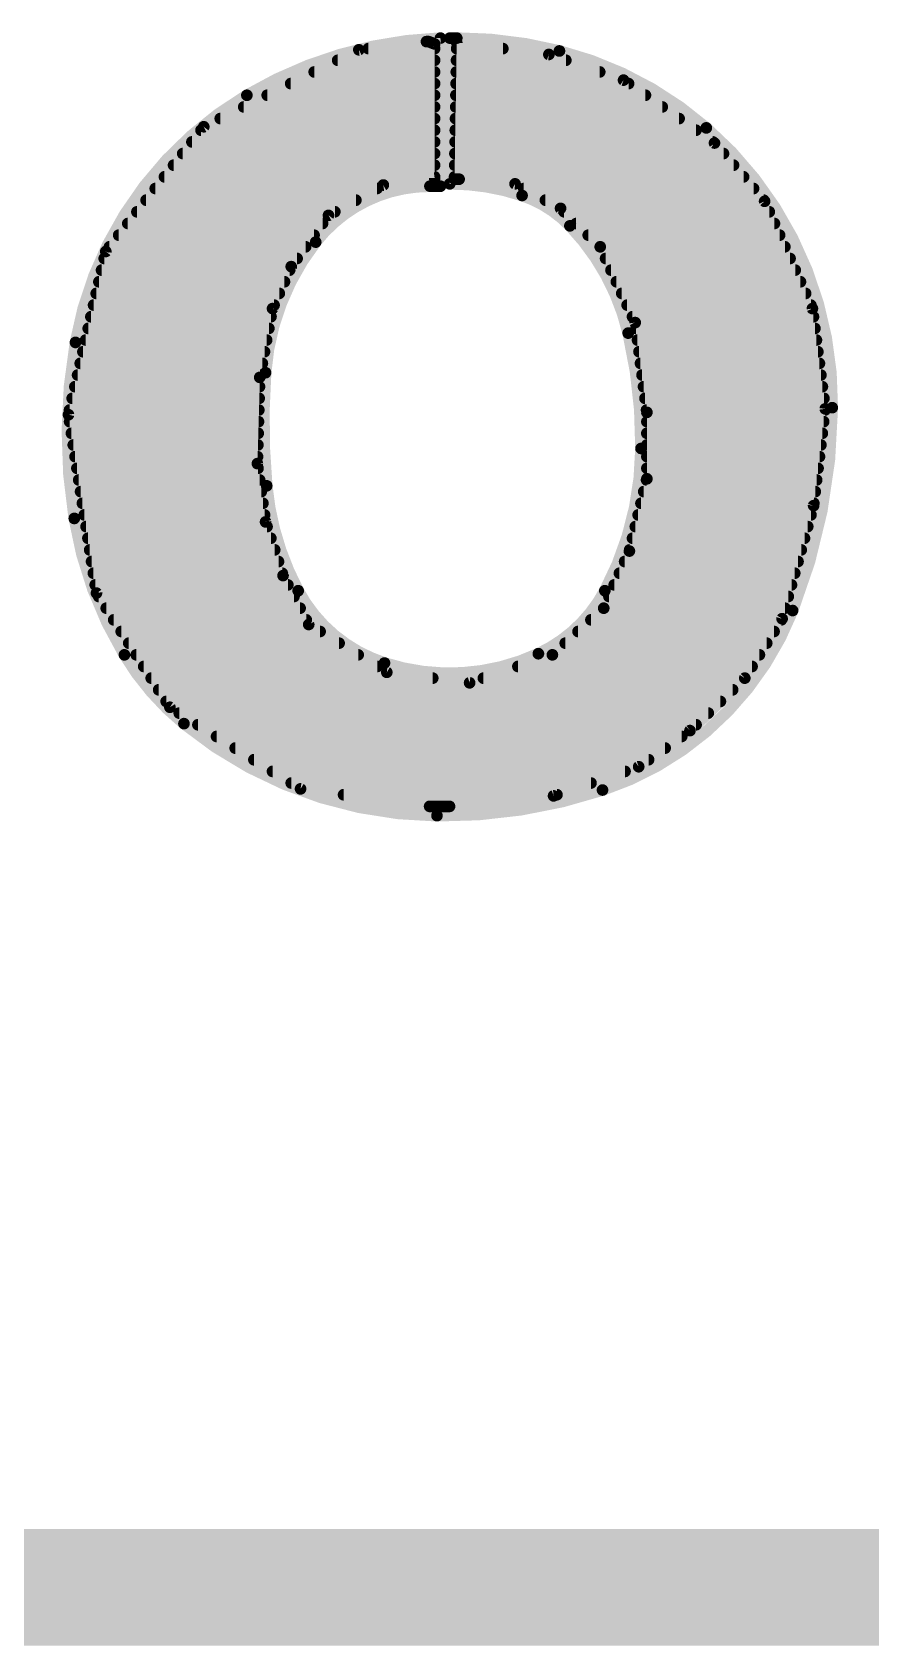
# Model space of a CAD drawing. Extents: x -27 to 95, y -17 to 50.
# Drawn here: x 79.05 to 80.876, y -0.127 to 3.388 of the extents above; entities that cross this region are included whole.
import ezdxf

# ---------------------------------------------------------------- set-up
doc = ezdxf.new("R2010")
doc.units = 0
for name, color, linetype in [('1', 12, 'CONTINUOUS'), ('16', 132, 'CONTINUOUS'), ('20', 53, 'CONTINUOUS'), ('21', 41, 'CONTINUOUS')]:
    doc.layers.add(name, color=color, linetype=linetype)

msp = doc.modelspace()

# ---------------------------------------------------------------- linework, layer by layer
at = {"layer": '1', "const_width": 0.254}
msp.add_lwpolyline([(91.44, 0), (2.54, 0)], dxfattribs=at)
at = {"layer": '16', "const_width": 0.254}
msp.add_lwpolyline([(91.44, 0), (2.54, 0)], dxfattribs=at)
at = {"layer": '20', "const_width": 0.254}
msp.add_lwpolyline([(2.54, 0), (91.44, 0)], dxfattribs=at)
at = {"layer": '21'}
for points, const_width in [([(79.9389, 3.3757, 0.1246), (79.5172, 3.2512)], 0.0254), ([(79.9084, 3.3744, 1), (79.9084, 3.3617)], 0.0127), ([(79.9158, 3.3739, 1), (79.9112, 3.3621)], 0.0127), ([(79.9092, 3.3617, 1), (79.9076, 3.3743)], 0.0127), ([(79.9135, 3.3617, 1), (79.9135, 3.3744)], 0.0127), ([(79.9326, 3.363, 1), (79.9199, 3.363)], 0.0127), ([(79.9239, 3.3571, 1), (79.9285, 3.3689)], 0.0127), ([(79.9453, 3.3757, 1), (79.9326, 3.3757)], 0.0127), ([(79.9391, 3.3694, 1), (79.9387, 3.382)], 0.0127), ([(79.9592, 3.3821, 1), (79.9592, 3.3694)], 0.0127), ([(79.9656, 3.3757, 1), (79.9529, 3.3757)], 0.0127), ([(80.198, 3.3477, 0.0624), (79.9744, 3.3757)], 0.0254), ([(79.9752, 3.3718, 1), (79.9736, 3.3592)], 0.0127), ([(79.9744, 3.382, 1), (79.9744, 3.3694)], 0.0127), ([(79.9807, 3.3654, 1), (79.9681, 3.3656)], 0.0127), ([(79.9744, 3.3694, 1), (79.9744, 3.3821)], 0.0127), ([(79.715, 3.3338, 1), (79.715, 3.3211)], 0.0127), ([(79.7603, 3.3566, 1), (79.7619, 3.344)], 0.0127), ([(79.7639, 3.3446, 1), (79.7583, 3.356)], 0.0127), ([(79.7819, 3.3592, 1), (79.7819, 3.3465)], 0.0127), ([(79.9262, 3.3465, 1), (79.9262, 3.3592)], 0.0127), ([(79.9262, 3.3211, 1), (79.9262, 3.3338)], 0.0127), ([(79.9738, 3.3338, 1), (79.9738, 3.3211)], 0.0127), ([(79.9742, 3.3592, 1), (79.9742, 3.3465)], 0.0127), ([(80.0748, 3.3465, 1), (80.0748, 3.3592)], 0.0127), ([(80.1772, 3.3461, 1), (80.173, 3.3341)], 0.0127), ([(80.1743, 3.3338, 1), (80.1759, 3.3464)], 0.0127), ([(80.1996, 3.3539, 1), (80.1964, 3.3415)], 0.0127), ([(80.518, 3.1801, 0.1172), (80.198, 3.3477)], 0.0254), ([(80.1964, 3.3415, 1), (80.1996, 3.3539)], 0.0127), ([(80.212, 3.3211, 1), (80.212, 3.3338)], 0.0127), ([(79.6638, 3.3083, 1), (79.6638, 3.2957)], 0.0127), ([(79.9262, 3.2957, 1), (79.9262, 3.3083)], 0.0127), ([(79.9733, 3.3083, 1), (79.9733, 3.2957)], 0.0127), ([(80.2859, 3.2957, 1), (80.2859, 3.3083)], 0.0127), ([(79.6126, 3.283, 1), (79.6126, 3.2703)], 0.0127), ([(79.9262, 3.2703, 1), (79.9262, 3.283)], 0.0127), ([(79.9729, 3.283, 1), (79.9729, 3.2703)], 0.0127), ([(80.3413, 3.2894, 1), (80.3341, 3.279)], 0.0127), ([(80.3356, 3.2782, 1), (80.3398, 3.2902)], 0.0127), ([(80.3487, 3.2703, 1), (80.3487, 3.283)], 0.0127), ([(79.5172, 3.2512, 0.2183), (79.1439, 2.7127)], 0.0254), ([(79.5103, 3.2321, 1), (79.5103, 3.2195)], 0.0127), ([(79.514, 3.2567, 1), (79.5204, 3.2457)], 0.0127), ([(79.5204, 3.2457, 1), (79.514, 3.2567)], 0.0127), ([(79.5615, 3.2576, 1), (79.5615, 3.2449)], 0.0127), ([(79.9262, 3.2449, 1), (79.9262, 3.2576)], 0.0127), ([(79.9262, 3.2195, 1), (79.9262, 3.2321)], 0.0127), ([(79.972, 3.2321, 1), (79.972, 3.2195)], 0.0127), ([(79.9725, 3.2576, 1), (79.9725, 3.2449)], 0.0127), ([(80.3854, 3.2449, 1), (80.3854, 3.2576)], 0.0127), ([(80.4221, 3.2195, 1), (80.4221, 3.2321)], 0.0127), ([(79.4592, 3.2067, 1), (79.4592, 3.1941)], 0.0127), ([(79.9262, 3.1941, 1), (79.9262, 3.2067)], 0.0127), ([(79.9716, 3.2067, 1), (79.9716, 3.1941)], 0.0127), ([(80.4588, 3.1941, 1), (80.4588, 3.2067)], 0.0127), ([(79.4173, 3.1814, 1), (79.4173, 3.1687)], 0.0127), ([(79.4205, 3.1883, 1), (79.4261, 3.1769)], 0.0127), ([(79.4283, 3.1787, 1), (79.4183, 3.1865)], 0.0127), ([(79.9262, 3.1687, 1), (79.9262, 3.1814)], 0.0127), ([(79.9712, 3.1814, 1), (79.9712, 3.1687)], 0.0127), ([(80.4955, 3.1687, 1), (80.4955, 3.1814)], 0.0127), ([(80.7923, 2.5705, 0.2195), (80.518, 3.1801)], 0.0254), ([(80.5222, 3.1849, 1), (80.5138, 3.1753)], 0.0127), ([(80.5138, 3.1753, 1), (80.5222, 3.1849)], 0.0127), ([(79.3774, 3.1305, 1), (79.3774, 3.1179)], 0.0127), ([(79.3974, 3.1559, 1), (79.3974, 3.1433)], 0.0127), ([(79.9262, 3.1433, 1), (79.9262, 3.1559)], 0.0127), ([(79.9262, 3.1179, 1), (79.9262, 3.1305)], 0.0127), ([(79.9703, 3.1305, 1), (79.9703, 3.1179)], 0.0127), ([(79.9708, 3.1559, 1), (79.9708, 3.1433)], 0.0127), ([(80.5406, 3.1512, 1), (80.531, 3.143)], 0.0127), ([(80.5322, 3.1433, 1), (80.5322, 3.1559)], 0.0127), ([(80.5322, 3.1419, 1), (80.5394, 3.1523)], 0.0127), ([(80.5555, 3.1179, 1), (80.5555, 3.1305)], 0.0127), ([(79.3575, 3.1052, 1), (79.3575, 3.0925)], 0.0127), ([(79.9262, 3.0925, 1), (79.9262, 3.1052)], 0.0127), ([(79.9699, 3.1052, 1), (79.9699, 3.0925)], 0.0127), ([(80.5773, 3.0925, 1), (80.5773, 3.1052)], 0.0127), ([(79.3176, 3.0543, 1), (79.3176, 3.0417)], 0.0127), ([(79.3376, 3.0798, 1), (79.3376, 3.0671)], 0.0127), ([(79.916, 3.0531, 0.2316), (79.6671, 2.9312)], 0.0254), ([(79.8007, 3.0417, 1), (79.8007, 3.0543)], 0.0127), ([(79.8135, 3.0619, 1), (79.8153, 3.0493)], 0.0127), ([(79.8175, 3.05, 1), (79.8113, 3.0612)], 0.0127), ([(79.916, 3.0595, 1), (79.916, 3.0468)], 0.0127), ([(79.916, 3.0468, 1), (79.916, 3.0594)], 0.0127), ([(79.9199, 3.0709, 1), (79.9326, 3.0709)], 0.0127), ([(79.9271, 3.0646, 1), (79.9253, 3.0772)], 0.0127), ([(79.9262, 3.0671, 1), (79.9262, 3.0798)], 0.0127), ([(79.9326, 3.0531, 1), (79.9453, 3.0531)], 0.0127), ([(79.9389, 3.0468, 1), (79.9389, 3.0595)], 0.0127), ([(80.1167, 3.0328, 0.0828), (79.9592, 3.0582)], 0.0254), ([(79.9592, 3.0645, 1), (79.9592, 3.0519)], 0.0127), ([(79.9529, 3.0582, 1), (79.9656, 3.0582)], 0.0127), ([(79.9694, 3.0747, 1), (79.9694, 3.062)], 0.0127), ([(79.9631, 3.0684, 1), (79.9757, 3.0682)], 0.0127), ([(79.9695, 3.0798, 1), (79.9695, 3.0671)], 0.0127), ([(79.98, 3.0746, 1), (79.979, 3.062)], 0.0127), ([(79.9795, 3.062, 1), (79.9795, 3.0747)], 0.0127), ([(80.1044, 3.0638, 1), (80.0984, 3.0526)], 0.0127), ([(80.1009, 3.0519, 1), (80.1019, 3.0645)], 0.0127), ([(80.1203, 3.0543, 1), (80.1203, 3.0417)], 0.0127), ([(80.5992, 3.0671, 1), (80.5992, 3.0798)], 0.0127), ([(80.621, 3.0417, 1), (80.621, 3.0543)], 0.0127), ([(79.2977, 3.029, 1), (79.2977, 3.0163)], 0.0127), ([(79.7547, 3.0163, 1), (79.7547, 3.029)], 0.0127), ([(80.2208, 2.9667, 0.1209), (80.1167, 3.0328)], 0.0254), ([(80.1187, 3.0388, 1), (80.1147, 3.0268)], 0.0127), ([(80.1147, 3.0268, 1), (80.1187, 3.0388)], 0.0127), ([(80.1675, 3.029, 1), (80.1675, 3.0163)], 0.0127), ([(80.6508, 3.0227, 1), (80.6392, 3.0175)], 0.0127), ([(80.6402, 3.016, 1), (80.6498, 3.0242)], 0.0127), ([(80.6429, 3.0163, 1), (80.6429, 3.029)], 0.0127), ([(79.2777, 3.0036, 1), (79.2777, 2.9909)], 0.0127), ([(79.6919, 2.9952, 1), (79.6981, 2.984)], 0.0127), ([(79.7001, 2.9859, 1), (79.6899, 2.9933)], 0.0127), ([(79.7088, 2.9909, 1), (79.7088, 3.0036)], 0.0127), ([(80.2049, 3.0094, 1), (80.1961, 3.0002)], 0.0127), ([(80.1975, 2.9992, 1), (80.2035, 3.0104)], 0.0127), ([(80.2083, 3.0036, 1), (80.2083, 2.9909)], 0.0127), ([(80.6552, 2.9909, 1), (80.6552, 3.0036)], 0.0127), ([(79.2379, 2.9527, 1), (79.2379, 2.9401)], 0.0127), ([(79.2578, 2.9781, 1), (79.2578, 2.9655)], 0.0127), ([(79.6636, 2.9401, 1), (79.6636, 2.9527)], 0.0127), ([(79.6821, 2.9655, 1), (79.6821, 2.9781)], 0.0127), ([(80.3478, 2.733, 0.1342), (80.2208, 2.9667)], 0.0254), ([(80.2254, 2.9711, 1), (80.2162, 2.9623)], 0.0127), ([(80.2162, 2.9623, 1), (80.2254, 2.9711)], 0.0127), ([(80.2345, 2.9781, 1), (80.2345, 2.9655)], 0.0127), ([(80.2607, 2.9527, 1), (80.2607, 2.9401)], 0.0127), ([(80.6665, 2.9655, 1), (80.6665, 2.9781)], 0.0127), ([(80.6778, 2.9401, 1), (80.6778, 2.9527)], 0.0127), ([(79.2049, 2.9147, 1), (79.2149, 2.9069)], 0.0127), ([(79.2161, 2.9094, 1), (79.2037, 2.9122)], 0.0127), ([(79.2179, 2.9274, 1), (79.2179, 2.9147)], 0.0127), ([(79.6671, 2.9312, 0.1478), (79.5579, 2.6467)], 0.0254), ([(79.6452, 2.9147, 1), (79.6452, 2.9274)], 0.0127), ([(79.6621, 2.9351, 1), (79.6721, 2.9273)], 0.0127), ([(79.6721, 2.9273, 1), (79.6621, 2.9351)], 0.0127), ([(80.2869, 2.9274, 1), (80.2869, 2.9147)], 0.0127), ([(80.2927, 2.9237, 1), (80.2811, 2.9183)], 0.0127), ([(80.2825, 2.9164, 1), (80.2913, 2.9256)], 0.0127), ([(80.6891, 2.9147, 1), (80.6891, 2.9274)], 0.0127), ([(79.2006, 2.8765, 1), (79.2006, 2.8639)], 0.0127), ([(79.2064, 2.9019, 1), (79.2064, 2.8893)], 0.0127), ([(79.6087, 2.8815, 1), (79.6189, 2.8741)], 0.0127), ([(79.6196, 2.8752, 1), (79.608, 2.8804)], 0.0127), ([(79.6104, 2.8639, 1), (79.6104, 2.8765)], 0.0127), ([(79.6267, 2.8893, 1), (79.6267, 2.9019)], 0.0127), ([(80.2986, 2.9019, 1), (80.2986, 2.8893)], 0.0127), ([(80.3103, 2.8765, 1), (80.3103, 2.8639)], 0.0127), ([(80.7005, 2.8893, 1), (80.7005, 2.9019)], 0.0127), ([(80.7118, 2.8639, 1), (80.7118, 2.8765)], 0.0127), ([(79.1948, 2.8512, 1), (79.1948, 2.8385)], 0.0127), ([(79.5991, 2.8385, 1), (79.5991, 2.8512)], 0.0127), ([(80.3221, 2.8512, 1), (80.3221, 2.8385)], 0.0127), ([(80.7231, 2.8385, 1), (80.7231, 2.8512)], 0.0127), ([(79.189, 2.8258, 1), (79.189, 2.8131)], 0.0127), ([(79.5878, 2.8131, 1), (79.5878, 2.8258)], 0.0127), ([(80.3338, 2.8258, 1), (80.3338, 2.8131)], 0.0127), ([(80.7344, 2.8131, 1), (80.7344, 2.8258)], 0.0127), ([(79.1774, 2.775, 1), (79.1774, 2.7623)], 0.0127), ([(79.1832, 2.8003, 1), (79.1832, 2.7877)], 0.0127), ([(79.5673, 2.789, 1), (79.5789, 2.7838)], 0.0127), ([(79.5793, 2.7852, 1), (79.5669, 2.7876)], 0.0127), ([(79.5698, 2.7623, 1), (79.5698, 2.775)], 0.0127), ([(79.5765, 2.7877, 1), (79.5765, 2.8003)], 0.0127), ([(80.3455, 2.8003, 1), (80.3455, 2.7877)], 0.0127), ([(80.3572, 2.775, 1), (80.3572, 2.7623)], 0.0127), ([(80.7554, 2.7872, 1), (80.7428, 2.7856)], 0.0127), ([(80.7433, 2.7838, 1), (80.7549, 2.789)], 0.0127), ([(80.7457, 2.7877, 1), (80.7457, 2.8003)], 0.0127), ([(80.7514, 2.7623, 1), (80.7514, 2.775)], 0.0127), ([(79.1716, 2.7496, 1), (79.1716, 2.7369)], 0.0127), ([(79.5651, 2.7369, 1), (79.5651, 2.7496)], 0.0127), ([(80.3758, 2.4816, 0.0602), (80.3478, 2.733)], 0.0254), ([(80.354, 2.7345, 1), (80.3416, 2.7315)], 0.0127), ([(80.3694, 2.7567, 1), (80.3568, 2.7551)], 0.0127), ([(80.3573, 2.7532, 1), (80.3689, 2.7586)], 0.0127), ([(80.3648, 2.7496, 1), (80.3648, 2.7369)], 0.0127), ([(80.7546, 2.7369, 1), (80.7546, 2.7496)], 0.0127), ([(79.1439, 2.7127, 0.0851), (79.1413, 2.3292)], 0.0254), ([(79.1376, 2.7138, 1), (79.1502, 2.7116)], 0.0127), ([(79.1502, 2.7116, 1), (79.1376, 2.7138)], 0.0127), ([(79.1658, 2.7241, 1), (79.1658, 2.7115)], 0.0127), ([(79.5603, 2.7115, 1), (79.5603, 2.7241)], 0.0127), ([(80.3416, 2.7315, 1), (80.354, 2.7345)], 0.0127), ([(80.3681, 2.7241, 1), (80.3681, 2.7115)], 0.0127), ([(80.7579, 2.7115, 1), (80.7579, 2.7241)], 0.0127), ([(79.1542, 2.6734, 1), (79.1542, 2.6607)], 0.0127), ([(79.16, 2.6987, 1), (79.16, 2.6861)], 0.0127), ([(79.5509, 2.6607, 1), (79.5509, 2.6734)], 0.0127), ([(79.5556, 2.6861, 1), (79.5556, 2.6987)], 0.0127), ([(80.3713, 2.6987, 1), (80.3713, 2.6861)], 0.0127), ([(80.3746, 2.6734, 1), (80.3746, 2.6607)], 0.0127), ([(80.7611, 2.6861, 1), (80.7611, 2.6987)], 0.0127), ([(80.7644, 2.6607, 1), (80.7644, 2.6734)], 0.0127), ([(79.1484, 2.6479, 1), (79.1484, 2.6353)], 0.0127), ([(79.539, 2.6377, 1), (79.5514, 2.6353)], 0.0127), ([(79.5515, 2.6363, 1), (79.5389, 2.6367)], 0.0127), ([(79.5461, 2.6353, 1), (79.5461, 2.6479)], 0.0127), ([(79.5579, 2.6467, 0.0416), (79.5604, 2.4003)], 0.0254), ([(79.5642, 2.6462, 1), (79.5516, 2.6472)], 0.0127), ([(79.5516, 2.6472, 1), (79.5642, 2.6462)], 0.0127), ([(80.3779, 2.6479, 1), (80.3779, 2.6353)], 0.0127), ([(80.7677, 2.6353, 1), (80.7677, 2.6479)], 0.0127), ([(79.1367, 2.5972, 1), (79.1367, 2.5845)], 0.0127), ([(79.1425, 2.6225, 1), (79.1425, 2.6099)], 0.0127), ([(79.544, 2.5845, 1), (79.544, 2.5972)], 0.0127), ([(79.5447, 2.6099, 1), (79.5447, 2.6225)], 0.0127), ([(80.3812, 2.6225, 1), (80.3812, 2.6099)], 0.0127), ([(80.3845, 2.5972, 1), (80.3845, 2.5845)], 0.0127), ([(80.7709, 2.6099, 1), (80.7709, 2.6225)], 0.0127), ([(80.7742, 2.5845, 1), (80.7742, 2.5972)], 0.0127), ([(79.1349, 2.5562, 1), (79.1223, 2.5542)], 0.0127), ([(79.1309, 2.5717, 1), (79.1309, 2.5591)], 0.0127), ([(79.5433, 2.5591, 1), (79.5433, 2.5717)], 0.0127), ([(80.3878, 2.5717, 1), (80.3878, 2.5591)], 0.0127), ([(80.3822, 2.5595, 1), (80.3948, 2.5611)], 0.0127), ([(80.3949, 2.5603, 1), (80.3822, 2.5603)], 0.0127), ([(80.706, 2.1285, 0.092), (80.7923, 2.5705)], 0.0254), ([(80.7834, 2.5671, 1), (80.7708, 2.5687)], 0.0127), ([(80.7708, 2.5671, 1), (80.7834, 2.5687)], 0.0127), ([(80.7768, 2.5591, 1), (80.7768, 2.5717)], 0.0127), ([(80.786, 2.5706, 1), (80.7986, 2.5704)], 0.0127), ([(80.7986, 2.5704, 1), (80.786, 2.5706)], 0.0127), ([(79.1224, 2.5566, 1), (79.1348, 2.5538)], 0.0127), ([(79.131, 2.5463, 1), (79.131, 2.5337)], 0.0127), ([(79.5426, 2.5337, 1), (79.5426, 2.5463)], 0.0127), ([(80.3885, 2.5463, 1), (80.3885, 2.5337)], 0.0127), ([(80.7737, 2.5337, 1), (80.7737, 2.5463)], 0.0127), ([(79.135, 2.521, 1), (79.135, 2.5083)], 0.0127), ([(79.139, 2.4956, 1), (79.139, 2.4829)], 0.0127), ([(79.5412, 2.4829, 1), (79.5412, 2.4956)], 0.0127), ([(79.5419, 2.5083, 1), (79.5419, 2.521)], 0.0127), ([(80.3885, 2.521, 1), (80.3885, 2.5083)], 0.0127), ([(80.3885, 2.4956, 1), (80.3885, 2.4829)], 0.0127), ([(80.7676, 2.4829, 1), (80.7676, 2.4956)], 0.0127), ([(80.7707, 2.5083, 1), (80.7707, 2.521)], 0.0127), ([(79.1429, 2.4701, 1), (79.1429, 2.4575)], 0.0127), ([(79.5464, 2.4495, 1), (79.5338, 2.4477)], 0.0127), ([(79.5405, 2.4575, 1), (79.5405, 2.4701)], 0.0127), ([(80.297, 2.1717, 0.1204), (80.3758, 2.4816)], 0.0254), ([(80.3695, 2.4817, 1), (80.3821, 2.4815)], 0.0127), ([(80.3821, 2.4815, 1), (80.3695, 2.4817)], 0.0127), ([(80.3885, 2.4701, 1), (80.3885, 2.4575)], 0.0127), ([(80.7646, 2.4575, 1), (80.7646, 2.4701)], 0.0127), ([(79.1469, 2.4447, 1), (79.1469, 2.4321)], 0.0127), ([(79.1509, 2.4194, 1), (79.1509, 2.4067)], 0.0127), ([(79.5338, 2.4488, 1), (79.5464, 2.4484)], 0.0127), ([(79.5415, 2.4321, 1), (79.5415, 2.4447)], 0.0127), ([(79.5451, 2.4067, 1), (79.5451, 2.4194)], 0.0127), ([(80.3879, 2.4194, 1), (80.3879, 2.4067)], 0.0127), ([(80.3885, 2.4447, 1), (80.3885, 2.4321)], 0.0127), ([(80.3947, 2.414, 1), (80.3823, 2.417)], 0.0127), ([(80.7584, 2.4067, 1), (80.7584, 2.4194)], 0.0127), ([(80.7615, 2.4321, 1), (80.7615, 2.4447)], 0.0127), ([(79.1549, 2.3939, 1), (79.1549, 2.3813)], 0.0127), ([(79.5486, 2.3813, 1), (79.5486, 2.3939)], 0.0127), ([(79.5604, 2.4003, 0.0995), (79.629, 2.1717)], 0.0254), ([(79.5667, 2.4009, 1), (79.5541, 2.3997)], 0.0127), ([(79.5541, 2.3997, 1), (79.5667, 2.4009)], 0.0127), ([(80.3817, 2.3939, 1), (80.3817, 2.3813)], 0.0127), ([(80.3822, 2.4155, 1), (80.3949, 2.4155)], 0.0127), ([(80.7554, 2.3813, 1), (80.7554, 2.3939)], 0.0127), ([(79.1589, 2.3685, 1), (79.1589, 2.3559)], 0.0127), ([(79.5522, 2.3559, 1), (79.5522, 2.3685)], 0.0127), ([(80.3756, 2.3685, 1), (80.3756, 2.3559)], 0.0127), ([(80.7454, 2.3579, 1), (80.758, 2.3563)], 0.0127), ([(80.7578, 2.3554, 1), (80.7456, 2.3588)], 0.0127), ([(80.7523, 2.3559, 1), (80.7523, 2.3685)], 0.0127), ([(79.1413, 2.3292, 0.0949), (79.2505, 2.032)], 0.0254), ([(79.1476, 2.3302, 1), (79.135, 2.3282)], 0.0127), ([(79.135, 2.3282, 1), (79.1476, 2.3302)], 0.0127), ([(79.1629, 2.3432, 1), (79.1629, 2.3305)], 0.0127), ([(79.1669, 2.3177, 1), (79.1669, 2.3051)], 0.0127), ([(79.5639, 2.3236, 1), (79.5519, 2.3196)], 0.0127), ([(79.5516, 2.3207, 1), (79.5642, 2.3225)], 0.0127), ([(79.5558, 2.3305, 1), (79.5558, 2.3432)], 0.0127), ([(79.5612, 2.3051, 1), (79.5612, 2.3177)], 0.0127), ([(80.3633, 2.3177, 1), (80.3633, 2.3051)], 0.0127), ([(80.3695, 2.3432, 1), (80.3695, 2.3305)], 0.0127), ([(80.739, 2.3051, 1), (80.739, 2.3177)], 0.0127), ([(80.746, 2.3305, 1), (80.746, 2.3432)], 0.0127), ([(79.1709, 2.2923, 1), (79.1709, 2.2797)], 0.0127), ([(79.5695, 2.2797, 1), (79.5695, 2.2923)], 0.0127), ([(80.3572, 2.2923, 1), (80.3572, 2.2797)], 0.0127), ([(80.7319, 2.2797, 1), (80.7319, 2.2923)], 0.0127), ([(79.1748, 2.267, 1), (79.1748, 2.2543)], 0.0127), ([(79.5778, 2.2543, 1), (79.5778, 2.267)], 0.0127), ([(80.3442, 2.2596, 1), (80.3566, 2.2566)], 0.0127), ([(80.351, 2.267, 1), (80.351, 2.2543)], 0.0127), ([(80.3562, 2.2555, 1), (80.3446, 2.2607)], 0.0127), ([(80.7248, 2.2543, 1), (80.7248, 2.267)], 0.0127), ([(79.1788, 2.2416, 1), (79.1788, 2.2289)], 0.0127), ([(79.1828, 2.2161, 1), (79.1828, 2.2035)], 0.0127), ([(79.5861, 2.2289, 1), (79.5861, 2.2416)], 0.0127), ([(79.6016, 2.2076, 1), (79.5904, 2.2018)], 0.0127), ([(79.5943, 2.2035, 1), (79.5943, 2.2161)], 0.0127), ([(80.3287, 2.2161, 1), (80.3287, 2.2035)], 0.0127), ([(80.3401, 2.2416, 1), (80.3401, 2.2289)], 0.0127), ([(80.7107, 2.2035, 1), (80.7107, 2.2161)], 0.0127), ([(80.7178, 2.2289, 1), (80.7178, 2.2416)], 0.0127), ([(79.1868, 2.1907, 1), (79.1868, 2.1781)], 0.0127), ([(79.59, 2.2027, 1), (79.602, 2.2067)], 0.0127), ([(79.6066, 2.1781, 1), (79.6066, 2.1907)], 0.0127), ([(79.629, 2.1717, 0.1942), (79.817, 2.0142)], 0.0254), ([(79.6346, 2.1747, 1), (79.6234, 2.1687)], 0.0127), ([(79.6234, 2.1687, 1), (79.6346, 2.1747)], 0.0127), ([(80.1522, 2.0345, 0.1633), (80.297, 2.1717)], 0.0254), ([(80.2914, 2.1747, 1), (80.3026, 2.1687)], 0.0127), ([(80.3026, 2.1687, 1), (80.2914, 2.1747)], 0.0127), ([(80.3173, 2.1907, 1), (80.3173, 2.1781)], 0.0127), ([(80.7036, 2.1781, 1), (80.7036, 2.1907)], 0.0127), ([(79.1949, 2.17, 1), (79.1843, 2.1632)], 0.0127), ([(79.1833, 2.1656, 1), (79.1959, 2.1676)], 0.0127), ([(79.1945, 2.1654, 1), (79.1945, 2.1527)], 0.0127), ([(79.2108, 2.1399, 1), (79.2108, 2.1273)], 0.0127), ([(79.6199, 2.1527, 1), (79.6199, 2.1654)], 0.0127), ([(79.6332, 2.1273, 1), (79.6332, 2.1399)], 0.0127), ([(80.2945, 2.1399, 1), (80.2945, 2.1273)], 0.0127), ([(80.2988, 2.1289, 1), (80.2902, 2.1383)], 0.0127), ([(80.3059, 2.1654, 1), (80.3059, 2.1527)], 0.0127), ([(80.6895, 2.1273, 1), (80.6895, 2.1399)], 0.0127), ([(80.6966, 2.1527, 1), (80.6966, 2.1654)], 0.0127), ([(79.2271, 2.1145, 1), (79.2271, 2.1019)], 0.0127), ([(79.6552, 2.1034, 1), (79.6486, 2.0926)], 0.0127), ([(79.6466, 2.1019, 1), (79.6466, 2.1145)], 0.0127), ([(80.2666, 2.1145, 1), (80.2666, 2.1019)], 0.0127), ([(80.2919, 1.7374, 0.2224), (80.706, 2.1285)], 0.0254), ([(80.2887, 2.1362, 1), (80.3003, 2.131)], 0.0127), ([(80.677, 2.1124, 1), (80.6892, 2.109)], 0.0127), ([(80.6885, 2.1073, 1), (80.6777, 2.1141)], 0.0127), ([(80.6815, 2.1019, 1), (80.6815, 2.1145)], 0.0127), ([(80.7001, 2.1308, 1), (80.7119, 2.1262)], 0.0127), ([(80.7119, 2.1262, 1), (80.7001, 2.1308)], 0.0127), ([(79.2435, 2.0892, 1), (79.2435, 2.0765)], 0.0127), ([(79.6463, 2.0951, 1), (79.6575, 2.1009)], 0.0127), ([(79.6767, 2.0765, 1), (79.6767, 2.0892)], 0.0127), ([(80.2386, 2.0892, 1), (80.2386, 2.0765)], 0.0127), ([(80.6656, 2.0765, 1), (80.6656, 2.0892)], 0.0127), ([(79.2505, 2.032, 0.0859), (79.3801, 1.8821)], 0.0254), ([(79.2559, 2.0353, 1), (79.2451, 2.0287)], 0.0127), ([(79.2451, 2.0287, 1), (79.2559, 2.0353)], 0.0127), ([(79.2598, 2.0637, 1), (79.2598, 2.0511)], 0.0127), ([(79.2761, 2.0383, 1), (79.2761, 2.0257)], 0.0127), ([(79.7182, 2.0511, 1), (79.7182, 2.0637)], 0.0127), ([(79.7597, 2.0257, 1), (79.7597, 2.0383)], 0.0127), ([(79.817, 2.0142, 0.1897), (80.1522, 2.0345)], 0.0254), ([(80.1495, 2.0403, 1), (80.1549, 2.0287)], 0.0127), ([(80.1549, 2.0287, 1), (80.1495, 2.0403)], 0.0127), ([(80.1784, 2.0367, 1), (80.187, 2.0273)], 0.0127), ([(80.1827, 2.0383, 1), (80.1827, 2.0257)], 0.0127), ([(80.1847, 2.026, 1), (80.1807, 2.038)], 0.0127), ([(80.2107, 2.0637, 1), (80.2107, 2.0511)], 0.0127), ([(80.6337, 2.0257, 1), (80.6337, 2.0383)], 0.0127), ([(80.6496, 2.0511, 1), (80.6496, 2.0637)], 0.0127), ([(79.2925, 2.013, 1), (79.2925, 2.0003)], 0.0127), ([(79.8012, 2.0003, 1), (79.8012, 2.013)], 0.0127), ([(79.819, 2.0202, 1), (79.815, 2.0082)], 0.0127), ([(79.815, 2.0082, 1), (79.819, 2.0202)], 0.0127), ([(79.8228, 2.0002, 1), (79.8212, 1.9876)], 0.0127), ([(79.8187, 1.9885, 1), (79.8253, 1.9993)], 0.0127), ([(80.1076, 2.013, 1), (80.1076, 2.0003)], 0.0127), ([(80.6177, 2.0003, 1), (80.6177, 2.013)], 0.0127), ([(79.3088, 1.9876, 1), (79.3088, 1.9748)], 0.0127), ([(79.922, 1.9748, 1), (79.922, 1.9876)], 0.0127), ([(80.0004, 1.977, 1), (80.0044, 1.965)], 0.0127), ([(80.0016, 1.9647, 1), (80.0032, 1.9773)], 0.0127), ([(80.0325, 1.9876, 1), (80.0325, 1.9748)], 0.0127), ([(80.5964, 1.9846, 1), (80.6072, 1.9778)], 0.0127), ([(80.6062, 1.9766, 1), (80.5974, 1.9858)], 0.0127), ([(80.6018, 1.9748, 1), (80.6018, 1.9876)], 0.0127), ([(79.3251, 1.9622, 1), (79.3251, 1.9494)], 0.0127), ([(79.3414, 1.9368, 1), (79.3414, 1.9241)], 0.0127), ([(80.5487, 1.9241, 1), (80.5487, 1.9368)], 0.0127), ([(80.5753, 1.9494, 1), (80.5753, 1.9622)], 0.0127), ([(79.353, 1.9231, 1), (79.3462, 1.9123)], 0.0127), ([(79.3443, 1.9143, 1), (79.3549, 1.9211)], 0.0127), ([(79.3699, 1.9114, 1), (79.3699, 1.8986)], 0.0127), ([(80.5222, 1.8986, 1), (80.5222, 1.9114)], 0.0127), ([(79.3801, 1.8821, 0.1703), (79.9313, 1.6815)], 0.0254), ([(79.3841, 1.887, 1), (79.3761, 1.8772)], 0.0127), ([(79.3761, 1.8772, 1), (79.3841, 1.887)], 0.0127), ([(79.4106, 1.886, 1), (79.4106, 1.8733)], 0.0127), ([(79.4512, 1.8606, 1), (79.4512, 1.8478)], 0.0127), ([(80.4644, 1.8478, 1), (80.4644, 1.8606)], 0.0127), ([(80.478, 1.8715, 1), (80.4868, 1.8623)], 0.0127), ([(80.4861, 1.8617, 1), (80.4787, 1.8721)], 0.0127), ([(80.4957, 1.8733, 1), (80.4957, 1.886)], 0.0127), ([(79.4918, 1.8352, 1), (79.4918, 1.8224)], 0.0127), ([(80.4283, 1.8224, 1), (80.4283, 1.8352)], 0.0127), ([(79.5325, 1.8098, 1), (79.5325, 1.7971)], 0.0127), ([(80.367, 1.7934, 1), (80.3744, 1.783)], 0.0127), ([(80.3728, 1.7822, 1), (80.3686, 1.7942)], 0.0127), ([(80.3923, 1.7971, 1), (80.3923, 1.8098)], 0.0127), ([(79.5731, 1.7844, 1), (79.5731, 1.7716)], 0.0127), ([(79.6138, 1.759, 1), (79.6138, 1.7463)], 0.0127), ([(80.2668, 1.7463, 1), (80.2668, 1.759)], 0.0127), ([(80.3409, 1.7716, 1), (80.3409, 1.7844)], 0.0127), ([(79.635, 1.7462, 1), (79.6332, 1.7336)], 0.0127), ([(79.6307, 1.7345, 1), (79.6375, 1.7453)], 0.0127), ([(79.7279, 1.7336, 1), (79.7279, 1.7208)], 0.0127), ([(79.9313, 1.6815, 0.083), (80.2919, 1.7374)], 0.0254), ([(80.1832, 1.7307, 1), (80.1874, 1.7187)], 0.0127), ([(80.1859, 1.7184, 1), (80.1847, 1.731)], 0.0127), ([(80.1926, 1.7208, 1), (80.1926, 1.7336)], 0.0127), ([(80.2899, 1.7434, 1), (80.2939, 1.7314)], 0.0127), ([(80.2939, 1.7314, 1), (80.2899, 1.7434)], 0.0127), ([(79.9153, 1.7082, 1), (79.9153, 1.6954)], 0.0127), ([(79.9314, 1.6878, 1), (79.9312, 1.6752)], 0.0127), ([(79.9332, 1.7056, 1), (79.9344, 1.693)], 0.0127), ([(79.9312, 1.6752, 1), (79.9314, 1.6878)], 0.0127), ([(79.9329, 1.693, 1), (79.9347, 1.7056)], 0.0127), ([(79.9586, 1.6954, 1), (79.9586, 1.7082)], 0.0127)]:
    msp.add_lwpolyline(points, format="xyb", dxfattribs=dict(at, const_width=const_width))
at = {"layer": '21', "const_width": 0.0254}
for points in [[(79.7611, 3.3503), (79.9084, 3.368)], [(79.9084, 3.368), (79.9135, 3.368)], [(79.9135, 3.368), (79.9262, 3.363)], [(79.9262, 3.363), (79.9262, 3.0709)], [(79.9389, 3.3757), (79.9389, 3.0531)], [(79.9592, 3.0582), (79.9592, 3.3757)], [(79.9592, 3.3757), (79.9744, 3.3757)], [(79.9694, 3.0683), (79.9744, 3.3655)], [(79.9744, 3.3655), (80.1751, 3.3401)], [(79.4233, 3.1826), (79.7611, 3.3503)], [(79.715, 3.3274), (79.9262, 3.3274)], [(79.7819, 3.3528), (79.9262, 3.3528)], [(79.9738, 3.3274), (80.212, 3.3274)], [(79.9742, 3.3528), (80.0748, 3.3528)], [(80.1751, 3.3401), (80.3377, 3.2842)], [(79.6638, 3.302), (79.9262, 3.302)], [(79.9733, 3.302), (80.2859, 3.302)], [(79.6126, 3.2766), (79.9262, 3.2766)], [(79.9729, 3.2766), (80.3487, 3.2766)], [(80.3377, 3.2842), (80.5358, 3.1471)], [(79.5103, 3.2258), (79.9262, 3.2258)], [(79.5615, 3.2512), (79.9262, 3.2512)], [(79.972, 3.2258), (80.4221, 3.2258)], [(79.9725, 3.2512), (80.3854, 3.2512)], [(79.4592, 3.2004), (79.9262, 3.2004)], [(79.9716, 3.2004), (80.4588, 3.2004)], [(79.2099, 2.9108), (79.4233, 3.1826)], [(79.4173, 3.175), (79.9262, 3.175)], [(79.9712, 3.175), (80.4955, 3.175)], [(79.3774, 3.1242), (79.9262, 3.1242)], [(79.3974, 3.1496), (79.9262, 3.1496)], [(79.9703, 3.1242), (80.5555, 3.1242)], [(79.9708, 3.1496), (80.5322, 3.1496)], [(80.5358, 3.1471), (80.645, 3.0201)], [(79.3575, 3.0988), (79.9262, 3.0988)], [(79.9699, 3.0988), (80.5773, 3.0988)], [(79.3176, 3.048), (79.8007, 3.048)], [(79.3376, 3.0734), (79.9262, 3.0734)], [(79.8144, 3.0556), (79.695, 2.9896)], [(79.9262, 3.0709), (79.8144, 3.0556)], [(79.9389, 3.0531), (79.916, 3.0531)], [(79.9795, 3.0683), (79.9694, 3.0683)], [(79.9695, 3.0734), (80.5992, 3.0734)], [(80.1014, 3.0582), (79.9795, 3.0683)], [(80.2005, 3.0048), (80.1014, 3.0582)], [(80.1203, 3.048), (80.621, 3.048)], [(79.2977, 3.0226), (79.7547, 3.0226)], [(80.1675, 3.0226), (80.6429, 3.0226)], [(80.645, 3.0201), (80.7491, 2.7864)], [(79.2777, 2.9972), (79.7088, 2.9972)], [(79.695, 2.9896), (79.6138, 2.8778)], [(80.2869, 2.921), (80.2005, 3.0048)], [(80.2083, 2.9972), (80.6552, 2.9972)], [(79.2379, 2.9464), (79.6636, 2.9464)], [(79.2578, 2.9718), (79.6821, 2.9718)], [(80.2345, 2.9718), (80.6665, 2.9718)], [(80.2607, 2.9464), (80.6778, 2.9464)], [(79.1286, 2.5552), (79.2099, 2.9108)], [(79.2179, 2.921), (79.6452, 2.921)], [(80.3631, 2.7559), (80.2869, 2.921)], [(80.2869, 2.921), (80.6891, 2.921)], [(79.2006, 2.8702), (79.6104, 2.8702)], [(79.2064, 2.8956), (79.6267, 2.8956)], [(79.6138, 2.8778), (79.5731, 2.7864)], [(80.2986, 2.8956), (80.7005, 2.8956)], [(80.3103, 2.8702), (80.7118, 2.8702)], [(79.1948, 2.8448), (79.5991, 2.8448)], [(80.3221, 2.8448), (80.7231, 2.8448)], [(79.189, 2.8194), (79.5878, 2.8194)], [(80.3338, 2.8194), (80.7344, 2.8194)], [(79.1774, 2.7686), (79.5698, 2.7686)], [(79.1832, 2.794), (79.5765, 2.794)], [(79.5731, 2.7864), (79.5452, 2.6365)], [(80.3455, 2.794), (80.7457, 2.794)], [(80.3572, 2.7686), (80.7514, 2.7686)], [(80.7491, 2.7864), (80.7771, 2.5679)], [(79.1716, 2.7432), (79.5651, 2.7432)], [(80.3885, 2.5603), (80.3631, 2.7559)], [(80.3648, 2.7432), (80.7546, 2.7432)], [(79.1658, 2.7178), (79.5603, 2.7178)], [(80.3681, 2.7178), (80.7579, 2.7178)], [(79.1542, 2.667), (79.5509, 2.667)], [(79.16, 2.6924), (79.5556, 2.6924)], [(80.3713, 2.6924), (80.7611, 2.6924)], [(80.3746, 2.667), (80.7644, 2.667)], [(79.1484, 2.6416), (79.5461, 2.6416)], [(79.5452, 2.6365), (79.5401, 2.4486)], [(80.3779, 2.6416), (80.7677, 2.6416)], [(79.1367, 2.5908), (79.544, 2.5908)], [(79.1425, 2.6162), (79.5447, 2.6162)], [(80.3812, 2.6162), (80.7709, 2.6162)], [(80.3845, 2.5908), (80.7742, 2.5908)], [(79.1896, 2.1666), (79.1286, 2.5552)], [(79.1309, 2.5654), (79.5433, 2.5654)], [(80.3878, 2.5654), (80.7768, 2.5654)], [(80.3885, 2.4155), (80.3885, 2.5603)], [(80.7771, 2.5679), (80.7517, 2.3571)], [(79.131, 2.54), (79.5426, 2.54)], [(80.3885, 2.54), (80.7737, 2.54)], [(79.135, 2.5146), (79.5419, 2.5146)], [(79.139, 2.4892), (79.5412, 2.4892)], [(80.3885, 2.5146), (80.7707, 2.5146)], [(80.3885, 2.4892), (80.7676, 2.4892)], [(79.1429, 2.4638), (79.5405, 2.4638)], [(79.5401, 2.4486), (79.5579, 2.3216)], [(80.3885, 2.4638), (80.7646, 2.4638)], [(79.1469, 2.4384), (79.5415, 2.4384)], [(79.1509, 2.413), (79.5451, 2.413)], [(80.3504, 2.2581), (80.3885, 2.4155)], [(80.3879, 2.413), (80.7584, 2.413)], [(80.3885, 2.4384), (80.7615, 2.4384)], [(79.1549, 2.3876), (79.5486, 2.3876)], [(80.3817, 2.3876), (80.7554, 2.3876)], [(79.1589, 2.3622), (79.5522, 2.3622)], [(80.3756, 2.3622), (80.7523, 2.3622)], [(80.7517, 2.3571), (80.6831, 2.1107)], [(79.1629, 2.3368), (79.5558, 2.3368)], [(79.1669, 2.3114), (79.5612, 2.3114)], [(79.5579, 2.3216), (79.596, 2.2047)], [(80.3633, 2.3114), (80.739, 2.3114)], [(80.3695, 2.3368), (80.746, 2.3368)], [(79.1709, 2.286), (79.5695, 2.286)], [(80.3572, 2.286), (80.7319, 2.286)], [(79.1748, 2.2606), (79.5778, 2.2606)], [(80.2945, 2.1336), (80.3504, 2.2581)], [(80.351, 2.2606), (80.7248, 2.2606)], [(79.1788, 2.2352), (79.5861, 2.2352)], [(79.1828, 2.2098), (79.5943, 2.2098)], [(79.596, 2.2047), (79.6519, 2.098)], [(80.3287, 2.2098), (80.7107, 2.2098)], [(80.3401, 2.2352), (80.7178, 2.2352)], [(79.1868, 2.1844), (79.6066, 2.1844)], [(80.3173, 2.1844), (80.7036, 2.1844)], [(79.3496, 1.9177), (79.1896, 2.1666)], [(79.1945, 2.159), (79.6199, 2.159)], [(79.2108, 2.1336), (79.6332, 2.1336)], [(80.1827, 2.032), (80.2945, 2.1336)], [(80.2945, 2.1336), (80.6895, 2.1336)], [(80.3059, 2.159), (80.6966, 2.159)], [(79.2271, 2.1082), (79.6466, 2.1082)], [(79.6519, 2.098), (79.822, 1.9939)], [(80.2666, 2.1082), (80.6815, 2.1082)], [(80.6831, 2.1107), (80.6018, 1.9812)], [(79.2435, 2.0828), (79.6767, 2.0828)], [(80.2386, 2.0828), (80.6656, 2.0828)], [(79.2598, 2.0574), (79.7182, 2.0574)], [(79.2761, 2.032), (79.7597, 2.032)], [(80.0024, 1.971), (80.1827, 2.032)], [(80.1827, 2.032), (80.6337, 2.032)], [(80.2107, 2.0574), (80.6496, 2.0574)], [(79.2925, 2.0066), (79.8012, 2.0066)], [(79.822, 1.9939), (80.0024, 1.971)], [(80.1076, 2.0066), (80.6177, 2.0066)], [(79.3088, 1.9812), (79.922, 1.9812)], [(80.0325, 1.9812), (80.6018, 1.9812)], [(80.6018, 1.9812), (80.4824, 1.8669)], [(79.3251, 1.9558), (80.5753, 1.9558)], [(79.3414, 1.9304), (80.5487, 1.9304)], [(79.6341, 1.7399), (79.3496, 1.9177)], [(79.3699, 1.905), (80.5222, 1.905)], [(79.4106, 1.8796), (80.4957, 1.8796)], [(79.4512, 1.8542), (80.4644, 1.8542)], [(80.4824, 1.8669), (80.3707, 1.7882)], [(79.4918, 1.8288), (80.4283, 1.8288)], [(79.5325, 1.8034), (80.3923, 1.8034)], [(80.3707, 1.7882), (80.1853, 1.7247)], [(79.5731, 1.778), (80.3409, 1.778)], [(79.6138, 1.7526), (80.2668, 1.7526)], [(79.9338, 1.6993), (79.6341, 1.7399)], [(79.7279, 1.7272), (80.1926, 1.7272)], [(80.1853, 1.7247), (79.9338, 1.6993)], [(79.9153, 1.7018), (79.9586, 1.7018)]]:
    msp.add_lwpolyline(points, dxfattribs=at)

doc.saveas('drawing.dxf')
